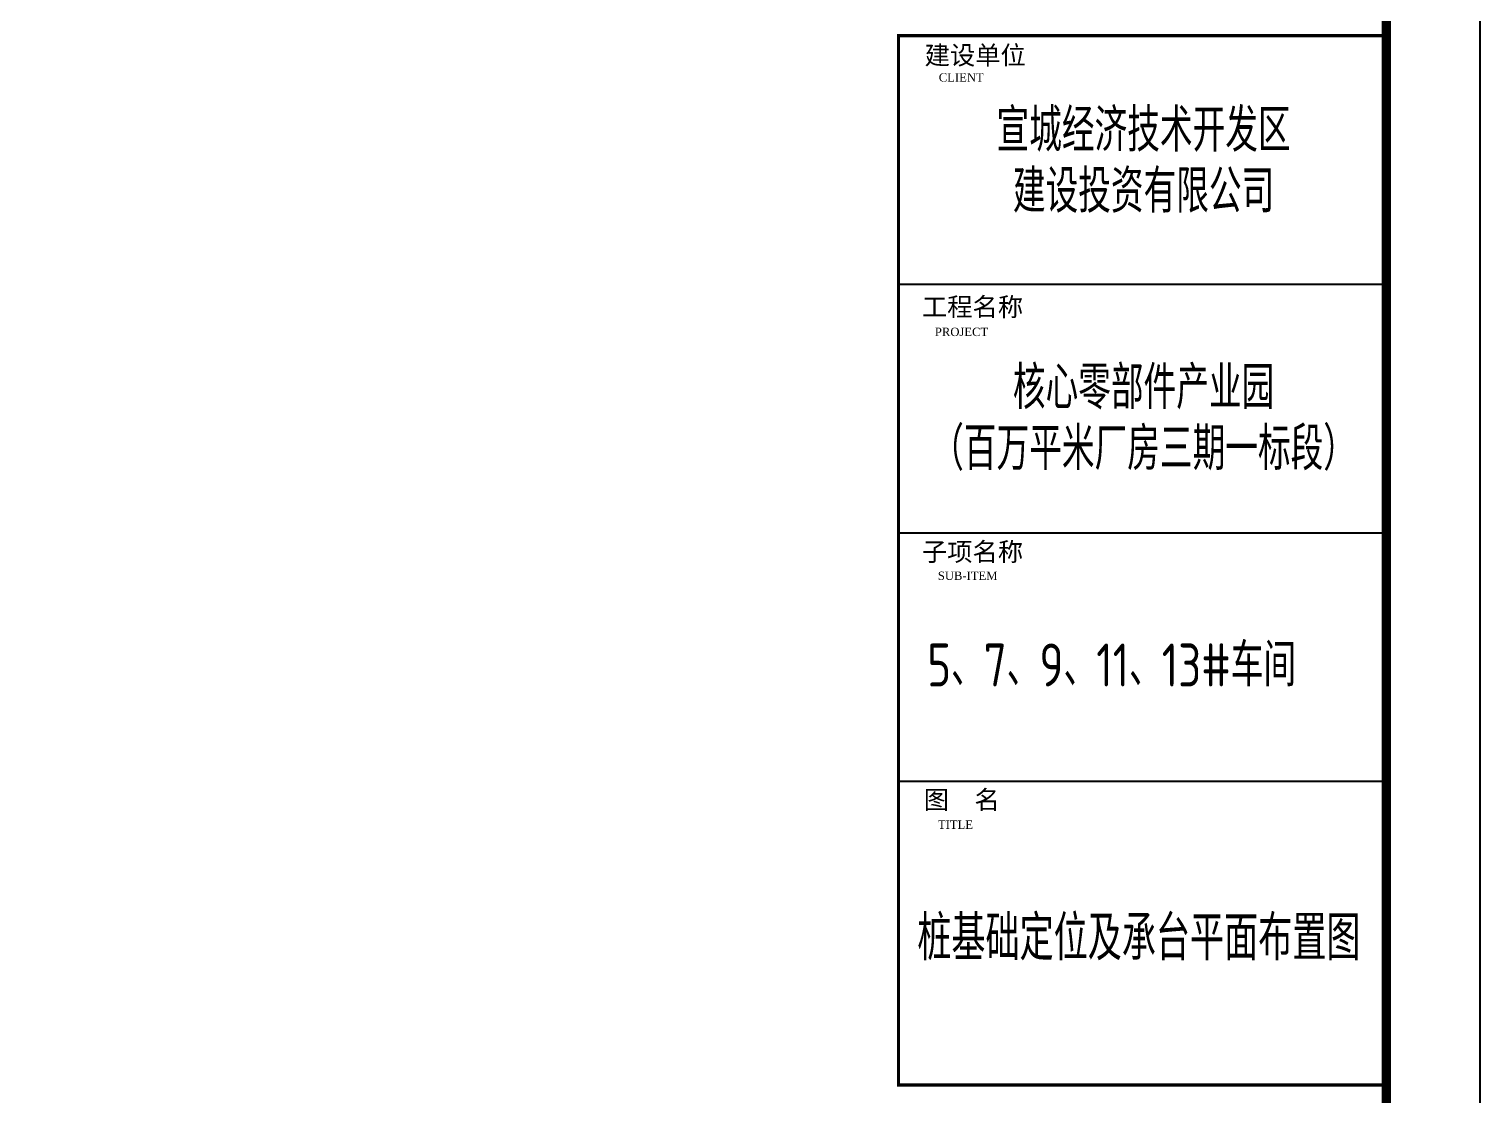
# Model space of a CAD drawing. Extents: x -2746917 to -971774, y -3334247 to -3250358.
# Drawn here: x -2375293 to -2359769, y -3303185 to -3291782 of the extents above; entities that cross this region are included whole.
import ezdxf
from ezdxf.enums import TextEntityAlignment as Align

# ---------------------------------------------------------------- set-up
doc = ezdxf.new("R2010")
doc.units = 0
doc.header["$LTSCALE"] = 1000
doc.header["$MEASUREMENT"] = 0
doc.layers.get('0').update_dxf_attribs({"linetype": 'CONTINUOUS'})
for name, color, linetype in [('PUB_TEXT', 7, 'CONTINUOUS'), ('PUB_TITLE', 4, 'CONTINUOUS'), ('WIN', 3, 'CONTINUOUS')]:
    doc.layers.add(name, color=color, linetype=linetype)
doc.layers.add('yichutu', color=7, linetype='CONTINUOUS', true_color=0xffffff, plot=False)
doc.styles.add('GHF', font='times.ttf')
doc.styles.add('hztxt', font='tssdeng.shx', dxfattribs={"width": 0.8, "bigfont": 'tssdchn.shx'})
doc.styles.add('STYLE1', font='simhei.ttf', dxfattribs={"width": 0.8})

# ---------------------------------------------------------------- blocks, each defined once
blk = doc.blocks.new('yct-743-420-74300-42000-100-2002.0')
at = {"layer": 'yichutu', "color": 7, "true_color": 0xffffff}
blk.add_lwpolyline([(0, 0), (0, 42000), (74300, 42000), (74300, 0)], close=True, dxfattribs=at)
blk = doc.blocks.new('A$C6B365CFD')
at = {"layer": 'PUB_TITLE', "color": 4}
for p, q in [((-2388, 4569), (2833, 4569)), ((-2388, 1910), (2833, 1910)), ((-2388, -749), (2833, -749))]:
    blk.add_line(p, q, dxfattribs=at)
at = {"layer": 'PUB_TITLE'}
blk.add_lwpolyline([(-70467, -17093), (-70467, 24907), (3833, 24907), (3833, -17093)], close=True, dxfattribs=at)
at = {"layer": 'PUB_TITLE', "const_width": 100}
blk.add_lwpolyline([(2833, -16093), (2833, 23907), (-69753, 23907), (-69753, -16093), (2833, -16093)], dxfattribs=at)
at = {"layer": 'PUB_TITLE', "color": 4, "const_width": 35.1}
blk.add_lwpolyline([(-2388, 7229), (2833, 7229), (2833, -3999), (-2388, -3999)], close=True, dxfattribs=at)
at = {"layer": 'PUB_TEXT'}
for s, height, style, p in [('建设单位', 198.6, 'STYLE1', (-2109, 6919)), ('CLIENT', 89.4, 'GHF', (-1957, 6736)), ('工程名称', 198.6, 'STYLE1', (-2138, 4227)), ('PROJECT', 89.4, 'GHF', (-1999, 4014)), ('子项名称', 198.6, 'STYLE1', (-2138, 1607)), ('SUB-ITEM', 89.4, 'GHF', (-1967, 1405)), ('图  名', 198.6, 'STYLE1', (-2117, -1046)), ('TITLE', 89.4, 'GHF', (-1966, -1258))]:
    blk.add_text(s, height=height, dxfattribs=dict(at, style=style)).set_placement(p)
at = {"layer": 'WIN', "color": 6, "style": 'hztxt', "width": 0.8}
for s, p in [('宣城经济技术开发区', (234, 5987)), ('建设投资有限公司', (234, 5334)), ('核心零部件产业园', (234, 3233)), ('（百万平米厂房三期一标段）', (234, 2580))]:
    blk.add_text(s, height=460, dxfattribs=at).set_placement(p, align=Align.CENTER)
blk.add_text('5、7、9、11、13#车间', height=460, dxfattribs=at).set_placement((-2081, 265))

msp = doc.modelspace()

# ---------------------------------------------------------------- block references
at = {"ltscale": 1.5}
msp.add_blockref('A$C6B365CFD', (-2363601.94, -3299080.41), dxfattribs=at)
at = {"layer": 'yichutu'}
msp.add_blockref('yct-743-420-74300-42000-100-2002.0', (-2434068.65, -3316173.05), dxfattribs=at)

# ---------------------------------------------------------------- texts
at = {"layer": 'WIN', "color": 3, "style": 'hztxt', "width": 0.8}
msp.add_text('桩基础定位及承台平面布置图', height=480, dxfattribs=at).set_placement((-2363417.96, -3301745.49), align=Align.CENTER)

doc.saveas('drawing.dxf')
